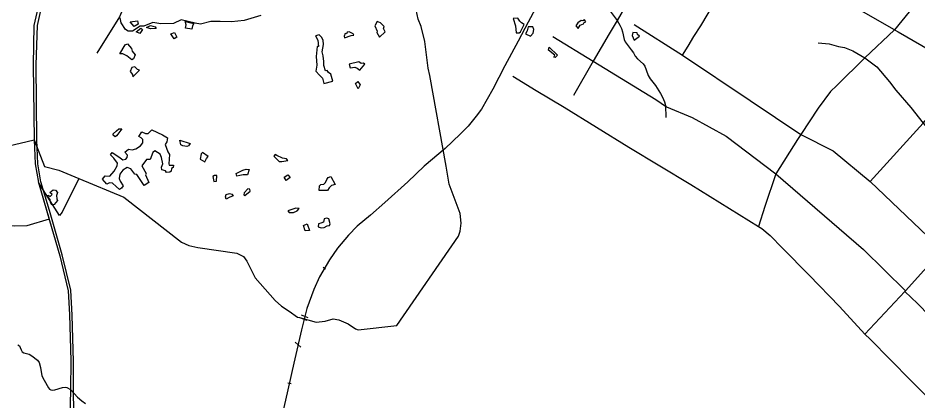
# Model space of a CAD drawing. Header units: millimetres. Extents: x 170 to 95391, y -643 to 69125.
# Drawn here: x 52072 to 59911, y 17793 to 21132 of the extents above; entities that cross this region are included whole.
import ezdxf

# ---------------------------------------------------------------- set-up
doc = ezdxf.new("R2010")
doc.units = ezdxf.units.MM
for name, color, linetype in [('railways', 4, 'Continuous'), ('roads_1', 1, 'Continuous'), ('roads_2', 2, 'Continuous'), ('roads_3', 3, 'Continuous'), ('water', 7, 'Continuous')]:
    doc.layers.add(name, color=color, linetype=linetype)

msp = doc.modelspace()

# ---------------------------------------------------------------- linework, layer by layer
at = {"layer": 'railways'}
for points in [[(57148.13, 21821.28), (57023.86, 21714.7), (56884.65, 21606.19), (56805.47, 21534.23), (56702.64, 21417.12), (56647.99, 21334.6), (56574.55, 21215.36), (56511.99, 21096.66), (56423.26, 20929.41), (56308.97, 20717.3), (56202.37, 20512.16), (56103.89, 20338.43), (56057.04, 20278.24), (55987.43, 20190.71), (55919.58, 20121.72)], [(55919.58, 20121.72), (55787.84, 19996.13), (55606.13, 19841.99)], [(55606.13, 19841.99), (55462.49, 19707.78)], [(55462.49, 19707.78), (55264.54, 19527)], [(55264.54, 19527), (55138.12, 19416.35), (55023.14, 19320.46), (54946.91, 19243.72), (54852.37, 19130.25), (54781.61, 19028.39), (54694.01, 18880.05), (54644.86, 18770.98), (54584.41, 18606.55), (54537.62, 18421.4), (54473.1, 18131.04), (54399.15, 17808.59), (54331.45, 17516.05)]]:
    msp.add_lwpolyline(points, dxfattribs=at)
at = {"layer": 'roads_1'}
for points in [[(52520.44, 23049.48), (52494.79, 22754.88), (52490.51, 22390.14), (52477.01, 22266.12), (52405.77, 21964.87), (52364.69, 21769.77), (52296.8, 21445.3), (52208.81, 21066.23), (52202.62, 20723.71), (52213.53, 20072.16), (52222.35, 19864.63), (52249.64, 19702.33), (52324.15, 19439.79), (52434.8, 19062.32), (52508.87, 18760.16), (52519.14, 18552.95), (52532.43, 18150.33), (52529.57, 17900.85), (52521.08, 17509.46)], [(52560.28, 17509.41), (52554.65, 17899.58), (52554.34, 18145.74), (52543.27, 18547.21), (52530.82, 18765.41), (52456.42, 19071.4), (52345.52, 19458.04), (52270.22, 19707.64), (52243.49, 19864.23), (52236.6, 20073.49), (52230.36, 20724.15), (52240.03, 21066.64), (52325.63, 21445.22), (52405.53, 21768.94), (52446.83, 21964.81), (52499.89, 22265.31), (52510.71, 22390.33), (52518.51, 22754.54), (52520.44, 23049.48)]]:
    msp.add_lwpolyline(points, dxfattribs=at)
at = {"layer": 'roads_2'}
for points in [[(53011.02, 22377.78), (52993.63, 22350.23), (52973.66, 22297.16), (52959.87, 22244.02), (52943.97, 22184.76), (52941.44, 22124.38), (52940.08, 22082.41), (52946.87, 22030.14), (52952.52, 21963.54), (52966.97, 21707.52), (52996.72, 21608.2), (53005.07, 21580.25), (53026.67, 21316.94), (52954.86, 21142.72), (52757.31, 20826.55)], [(59698.42, 21029.59), (59325.8, 21240.03), (59058.6, 21392.64), (58687.4, 21604.08), (58413.88, 21757.24), (57845.58, 22076.65)], [(57173.37, 21262.07), (57285.18, 21110.62), (57308.8, 21069.59), (57321.96, 21040.82), (57330.99, 21011.06), (57345.94, 20945.42), (57356.07, 20923.84), (57408.03, 20853.82), (57426.37, 20829.11), (57442.61, 20799.3), (57462, 20777.64), (57512.09, 20732.22), (57525.31, 20711.64), (57537.44, 20680.84), (57554.57, 20632.58), (57571.84, 20602.76), (57619.78, 20545.06), (57663.5, 20474.08), (57679.74, 20443.24), (57695.9, 20402.15), (57704.92, 20370.35), (57707.25, 20267.93)], [(51279.96, 19853.2), (52213.53, 20072.16), (52302.5, 19839.62), (52426.79, 19808.94), (52601.62, 19736.43), (52992.38, 19574.37), (53493.62, 19181.28), (53558.25, 19154.15), (53635.3, 19136.13), (53975.6, 19087.4), (54034.03, 19057.24), (54062.53, 19016.06), (54135.52, 18872.11), (54309.99, 18674.13), (54363.13, 18624.56), (54429.72, 18583.07), (54503.4, 18529.25), (54519.87, 18528.1), (54664.68, 18487.04), (54743.64, 18495.35), (54814.14, 18515.6), (54863.14, 18507.74), (54944.18, 18472.29), (55008.03, 18430.12), (55032.66, 18420.71), (55369.17, 18457.77), (55905.5, 19233.37), (55919.88, 19276.98), (55928.64, 19346.56), (55919.01, 19432.65), (55823.16, 19687.36), (55797.59, 19842.18), (55655.75, 20631.03), (55641.83, 20694.62), (55612.72, 20926.25), (55580.44, 21059.31), (55552.48, 21122.28), (55527.67, 21242.28)], [(59698.42, 21029.59), (59730.58, 21010.27), (60328.81, 20665.48), (60490.78, 20579.34), (60912.26, 20337.22)], [(59441.34, 20784.05), (59197.24, 20546.2), (59141.02, 20492.85), (59033.97, 20347.2), (58882.84, 20119.63), (58853.95, 20076.13), (58664.71, 19777.99), (58568.97, 19494.01), (58514.16, 19318.27), (58542.85, 19300.65), (58615.48, 19240.71), (58722.75, 19130.35), (58956.71, 18894.11), (59220.28, 18623.87), (59439.82, 18382.62), (59485.84, 18340.29), (59839.36, 17978.25), (60117.31, 17697.66), (60217.44, 17592.46), (60402.13, 17366.83), (60616.35, 17094.89), (60714.3, 16971.27), (60762.24, 16908.44)], [(59429.73, 19118.02), (59794.57, 18760.01)], [(52070.37, 18290.46), (52083.67, 18280.1), (52091.74, 18266.41), (52099.87, 18246.18), (52109.01, 18229.71), (52121.29, 18221.43), (52145.94, 18215.08), (52169.51, 18208.44), (52193.13, 18195.25), (52241.15, 18156.67), (52255.42, 18137.1), (52267.47, 18093.27), (52278.16, 18020.16), (52298.5, 17982.4), (52338.11, 17914.49), (52345.18, 17904.9), (52356.52, 17898.98), (52375.99, 17895.45), (52392.53, 17897.67), (52457.54, 17917.64), (52481.19, 17921.24), (52495.57, 17918.06), (52529.57, 17900.85), (52589.68, 17835.69), (52628.52, 17801.58), (52658.15, 17779.52)]]:
    msp.add_lwpolyline(points, dxfattribs=at)
at = {"layer": 'roads_3'}
for points in [[(60815.13, 23814.25), (60803.32, 23652.29), (60780.2, 23383.09), (60768.69, 23212.21), (60731.93, 22818.86), (60714.77, 22578.39), (60702.93, 22433.61), (60615.11, 22310.37), (60402.98, 22007.04), (60194.01, 21686.93), (60182.46, 21668.97), (60024.37, 21420.41), (59927.28, 21313.81), (59698.42, 21029.59), (59441.34, 20784.05)], [(58393.77, 23020.11), (58322.01, 22902.01), (58103.81, 22517.2), (57906.42, 22182.81), (57845.58, 22076.65), (57571.08, 21609.38), (57285.18, 21110.62), (57216.53, 20994.49), (57077.39, 20755.92), (56904.33, 20457.19)], [(59439.82, 18382.62), (59789.19, 18754.28), (59794.57, 18760.01), (60112.96, 19111.77), (60390.05, 19414.22), (60655.57, 19700.08), (60763.4, 19847.28), (60796.95, 19897.72), (60835.57, 19973.23), (61005.54, 20285.36), (61241.26, 20728.09), (61474.95, 21176.95), (61551.98, 21323.19)], [(57853.67, 20808.5), (57902.22, 20885.71), (57950.86, 20971.7), (58012.63, 21064.42), (58148.59, 21295.38)], [(54184.12, 21154.3), (54038.69, 21110.37), (53929.52, 21098.94), (53829.72, 21101.76), (53748.42, 21101.37), (53658.71, 21077.5), (53614.54, 21087.06), (53551.88, 21101.89), (53492.31, 21115.66), (53424.14, 21084.46), (53314.01, 21081.22), (53244.12, 21093.03), (53165.65, 21059.86), (53133.75, 21060.11), (53067.56, 21016.6), (53029.48, 21016.9), (53006.97, 21032.43), (52970.36, 21089.04), (52961.45, 21133.14)], [(57432.03, 21075), (57853.67, 20808.5), (58441.72, 20414.79), (58882.84, 20119.63), (59163.25, 19976.83), (59486.52, 19710.55), (60112.96, 19111.77)], [(56725.25, 20972.26), (57077.39, 20755.92), (57620.4, 20422.8), (57712.91, 20360.54), (57938.78, 20266.97), (58232.09, 20103.52), (58664.71, 19777.99), (59429.73, 19118.02)], [(59033.22, 20914.99), (59128.86, 20906.09), (59211.03, 20885.03), (59263.44, 20874.4), (59336.29, 20845.2), (59441.34, 20784.05), (59543.16, 20708.53), (59653.35, 20577.7), (59710.46, 20505.6), (59840.05, 20353.11), (59947.14, 20218.2), (60119.36, 20019.84), (60205.48, 19938.83), (60340.39, 19843.14), (60454.21, 19784.97), (60524.97, 19749.65), (60655.57, 19700.08)], [(56375.84, 20624.61), (56578.82, 20501.69), (56825.19, 20355.9), (57385.52, 20008.35), (57926.89, 19685.24), (58514.16, 19318.27)], [(59486.52, 19710.55), (59947.14, 20218.2), (60328.81, 20665.48)], [(52601.62, 19736.43), (52456.47, 19442.85), (52432.97, 19414.67), (52249.64, 19702.33), (52342.51, 19382.82), (52148.56, 19324.96), (52037.01, 19322.31), (51276.51, 19342.72), (50813.82, 19366.87)], [(54726.58, 18965.83), (54748.07, 18949.79)], [(59789.19, 18754.28), (59897.73, 18649.68), (60003.73, 18541.89), (60177.7, 18365), (60375.31, 18165.53), (60590.55, 17948.27), (60794.58, 17697.92), (61338.65, 17045.7), (61347.83, 17034.37)], [(54528.65, 18525.94), (54584.66, 18504.64)], [(54535.02, 18550.48), (54593, 18528.01)], [(54531.3, 18268.85), (54482.83, 18313.91)], [(54420.31, 17958.35), (54447.62, 17953.14)]]:
    msp.add_lwpolyline(points, dxfattribs=at)
at = {"layer": 'water'}
for points in [[(53046.99, 21099.91), (53111.38, 21106.52), (53116.87, 21078.03), (53082.39, 21056.97), (53046.99, 21099.91)], [(53527.37, 21100.42), (53603.01, 21084.19), (53590, 21064.37), (53585.47, 21034.54), (53528.35, 21043.52), (53534.3, 21073.34), (53527.37, 21100.42)], [(55197.27, 21102.47), (55176.32, 21064.62), (55196.61, 21016.18), (55193.44, 21006.96), (55217.9, 20964.66), (55267.82, 21010.5), (55252.55, 21039.39), (55257.86, 21058.87), (55225.04, 21088.91), (55197.27, 21102.47)], [(56476.37, 21074.04), (56452.27, 21089.64), (56437.86, 21104.79), (56421.75, 21129.76), (56380.48, 21126.83), (56400.64, 21065.11), (56406.27, 21003.54), (56432.64, 21003.34), (56444.98, 21012.69), (56476.37, 21074.04)], [(56944.41, 21040.5), (56964.17, 21068.44), (56992.49, 21080.11), (56999.1, 21093.01), (57011.09, 21099.41), (57001.44, 21115.68), (56985.08, 21106.07), (56971.01, 21110.5), (56941.53, 21089.12), (56923.95, 21063.34), (56944.41, 21040.5)], [(53099.2, 21012.75), (53140.91, 21043.71), (53155.1, 21030.8), (53130.53, 20996.86), (53099.2, 21012.75)], [(53189.57, 21050.45), (53225.45, 21067.23), (53263.94, 21054.12), (53273.84, 21039.83), (53225.21, 21037.36), (53189.57, 21050.45)], [(54913.19, 20958.77), (54969.13, 20979.92), (54994.95, 20981.77), (54988.86, 20995.17), (54952.84, 21011.9), (54935.26, 21007.91), (54929.98, 20993.58), (54919.67, 20995.71), (54909.18, 20975.25), (54913.19, 20958.77)], [(56530.24, 20974.5), (56553.22, 20999.17), (56561.06, 21030.43), (56551.48, 21055.34), (56511.31, 21055.64), (56502.08, 21020.84), (56487.65, 20994.48), (56530.24, 20974.5)], [(53400.73, 20994.74), (53432.27, 21005.88), (53453.4, 20965.89), (53431.84, 20951.84), (53400.73, 20994.74)], [(54731.46, 20561.58), (54810.12, 20583.57), (54795.08, 20642.25), (54772.49, 20658.86), (54762.3, 20676.41), (54746.79, 20673.43), (54732.67, 20718.75), (54733.98, 20754.69), (54728.15, 20802), (54719.14, 20838.02), (54730.97, 20900.59), (54728.18, 20939.66), (54711.86, 20966.49), (54692.38, 20985.13), (54660.31, 20977.17), (54680.66, 20938.99), (54687.47, 20884.49), (54674.04, 20883.56), (54666.14, 20796.31), (54672.79, 20721.26), (54663.1, 20669.98), (54695.88, 20634.79), (54722.53, 20608.91), (54731.46, 20561.58)], [(57432.25, 20938.58), (57480.29, 20972.78), (57461.95, 20989.12), (57459.87, 21002.09), (57420.81, 21004.54), (57414.11, 20980.83), (57432.25, 20938.58)], [(52957.58, 20820.46), (53003.95, 20899.73), (53025.46, 20906.67), (53059.46, 20868), (53064.98, 20842.37), (53090.47, 20810.88), (53077.34, 20776.85), (53062.97, 20768.43), (53018.91, 20801.48), (52983.32, 20821.68), (52957.58, 20820.46)], [(56693.47, 20878.22), (56765.7, 20809.63), (56744.91, 20788.2), (56735.16, 20791.51), (56741.81, 20808.74), (56686.76, 20852.35), (56693.47, 20878.22)], [(53071.81, 20620.45), (53129.45, 20676.89), (53110.91, 20682.72), (53088.23, 20708.5), (53062.43, 20700.17), (53047.86, 20666.16), (53067.7, 20641.83), (53071.81, 20620.45)], [(54953.79, 20731.44), (54961.8, 20698.49), (55003.15, 20704.35), (55023.75, 20696.99), (55046.34, 20679.35), (55088.05, 20730.4), (55078.82, 20739.72), (55058.13, 20736.8), (55037.59, 20751.34), (54953.79, 20731.44)], [(55009.29, 20561.51), (55028, 20578.83), (55048.45, 20550.93), (55031.66, 20517.15), (55009.29, 20561.51)], [(53236.09, 20160.5), (53330, 20116.59), (53371.09, 20089.92), (53365.52, 20054.16), (53351.58, 20033.21), (53375.44, 19968.76), (53389.03, 19945.48), (53385.21, 19863.35), (53387.6, 19852.26), (53424.84, 19851.97), (53422.55, 19830.81), (53406.51, 19822.48), (53405.28, 19800.25), (53393.5, 19791.88), (53362.62, 19788.94), (53355.28, 19803.81), (53324.48, 19812.52), (53319.33, 19834.8), (53332.26, 19864.82), (53319.98, 19918.63), (53307.5, 19948.22), (53263.24, 19975.96), (53245.13, 19962.41), (53220.29, 19901.52), (53188.52, 19900.7), (53149.95, 19845.18), (53187.57, 19779.58), (53180.07, 19769.1), (53210.77, 19700.14), (53168.01, 19676.13), (53107.01, 19771.79), (53087.95, 19772.98), (53053.39, 19820.67), (53022.75, 19830.38), (52983.39, 19809.62), (52956.66, 19775.07), (52951.06, 19736.14), (52959.33, 19711.85), (52985.5, 19672.68), (52971.57, 19651.72), (52954.52, 19639.21), (52925.08, 19665.77), (52894.59, 19694.46), (52868.14, 19697.83), (52845.82, 19686.41), (52806.97, 19730.96), (52830.49, 19759.21), (52869.66, 19755.75), (52907.08, 19800.75), (52933.91, 19845.82), (52938.33, 19868.96), (52906.9, 19913.45), (52875.38, 19943.19), (52891.41, 19963.07), (52948.3, 19924.71), (52984.09, 19898.1), (53009.56, 19903.17), (53022.38, 19918.86), (53024.67, 19939.91), (53002.63, 19965.37), (53032.48, 19990.41), (53064.22, 19985.94), (53096.05, 19994.13), (53136.51, 20021.19), (53157.88, 20046.31), (53159.17, 20074.74), (53144.46, 20090.66), (53123.37, 20100.3), (53150.17, 20142.22), (53180.77, 20128.29), (53204.07, 20128.1), (53218.99, 20141.69), (53236.09, 20160.5)], [(52974.58, 20167.83), (52940.33, 20122.79), (52929.6, 20106.03), (52917.91, 20099.81), (52901.05, 20111.52), (52901.16, 20125.22), (52928.89, 20150.27), (52949.14, 20166.98), (52974.58, 20167.83)], [(53481.07, 20069.06), (53569.8, 20039.92), (53555.88, 20020.02), (53539.94, 20013.82), (53506.1, 20020.41), (53489.24, 20030.02), (53481.07, 20069.06)], [(53696.71, 19880.93), (53711.75, 19909.26), (53725.66, 19927.06), (53678.27, 19961.13), (53666.54, 19950.68), (53657.69, 19903.36), (53696.71, 19880.93)], [(54368.16, 19883.09), (54419.07, 19892.18), (54407.54, 19908.06), (54373.7, 19913.59), (54324.09, 19937.15), (54309.32, 19943.58), (54297.56, 19929.98), (54323.83, 19903.45), (54343.81, 19884.33), (54368.16, 19883.09)], [(53800.25, 19712.64), (53801.68, 19762.14), (53782.64, 19763.35), (53767.72, 19753.98), (53776.91, 19709.66), (53800.25, 19712.64)], [(54081.7, 19815.8), (54068.6, 19767.44), (54031.54, 19767.73), (54002.92, 19762.68), (53976.39, 19756.57), (53969.17, 19780.85), (54028.68, 19808.83), (54056.28, 19817.03), (54081.7, 19815.8)], [(54403.96, 19719.55), (54386.18, 19748.12), (54419.17, 19768.93), (54439.1, 19743.5), (54403.96, 19719.55)], [(54693.42, 19631.96), (54694.79, 19673.57), (54705.32, 19683.88), (54731.49, 19686.81), (54748.34, 19701.24), (54759, 19727.16), (54771.69, 19745.79), (54792.67, 19752.91), (54830.83, 19683.96), (54799.39, 19674.84), (54779.37, 19655.23), (54764.55, 19632.46), (54693.42, 19631.96)], [(52347.94, 19614.84), (52376.87, 19637.91), (52398.14, 19635.63), (52416.07, 19614.31), (52406.26, 19586.86), (52409.24, 19559.31), (52414.46, 19545.5), (52385.43, 19509.75), (52365.18, 19505.67), (52354.72, 19530.11), (52352.79, 19554.47), (52331.7, 19577.92), (52332.85, 19590.61), (52351.94, 19580.94), (52368.03, 19596.69), (52347.94, 19614.84)], [(53944.35, 19586.18), (53908.23, 19571.71), (53882.68, 19555.05), (53877.55, 19576.16), (53884.08, 19598.23), (53911.66, 19604.33), (53931.75, 19599.97), (53944.35, 19586.18)], [(54046.04, 19587.5), (54091.86, 19625.06), (54087.76, 19641.94), (54070.85, 19646.29), (54038.8, 19610.72), (54036.55, 19593.89), (54046.04, 19587.5)], [(54419.07, 19455.17), (54430.45, 19439.47), (54468.12, 19441.27), (54499.6, 19454.55), (54518.57, 19474.16), (54488.29, 19479.6), (54419.07, 19455.17)], [(54708.71, 19307.3), (54736.96, 19310.2), (54762.18, 19324.57), (54782.06, 19326.5), (54787.41, 19342.06), (54776.24, 19384.8), (54758.5, 19391.18), (54735.45, 19385.11), (54730, 19357.07), (54707.95, 19346.84), (54685.96, 19341.8), (54682.61, 19314.77), (54708.71, 19307.3)], [(54587.63, 19341.52), (54609.16, 19285.18), (54570.44, 19282.36), (54557.19, 19327.19), (54587.63, 19341.52)]]:
    msp.add_lwpolyline(points, close=True, dxfattribs=at)

doc.saveas('drawing.dxf')
